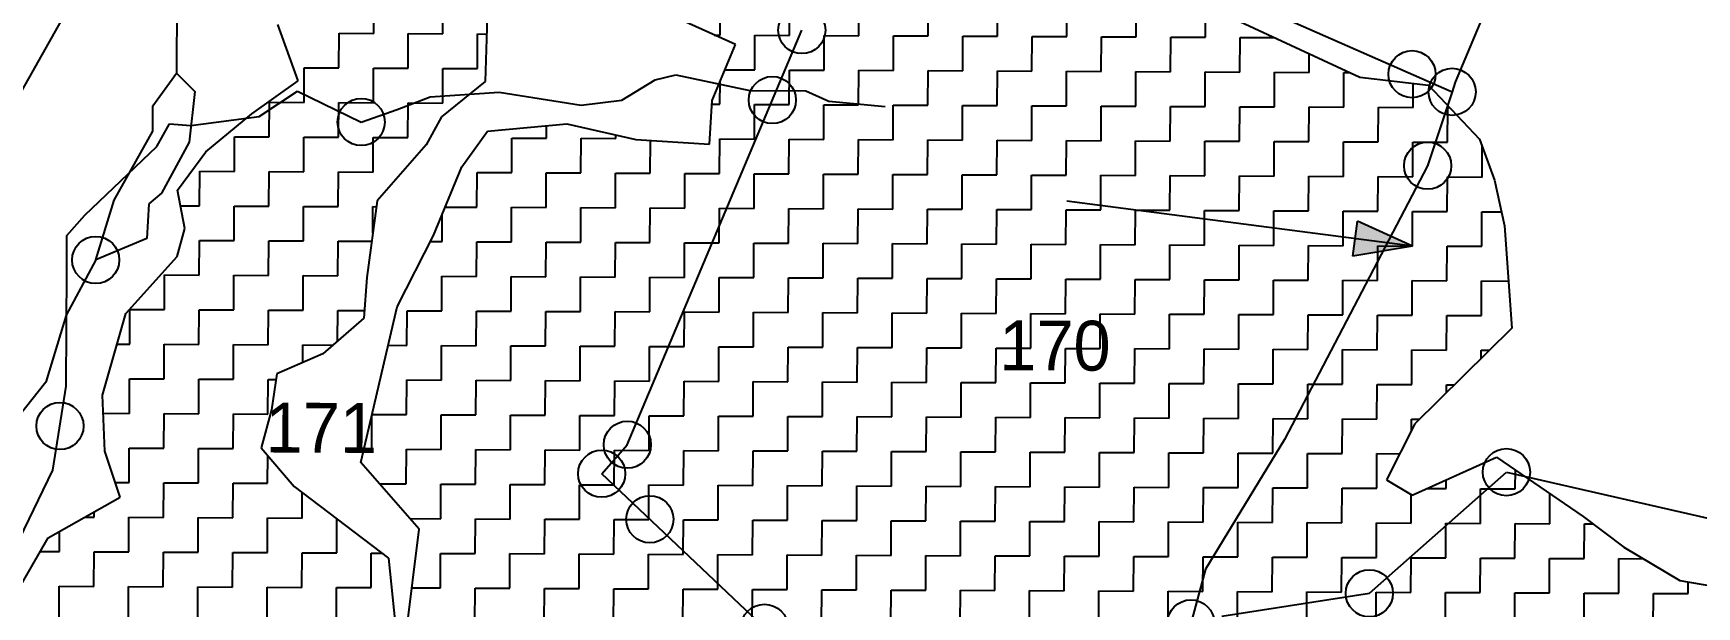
# Model space of a CAD drawing. Header units: metres. Extents: x 281411 to 286097, y 2026212 to 2030446.
# Drawn here: x 284018 to 284644, y 2028698 to 2028914 of the extents above; entities that cross this region are included whole.
import ezdxf
from ezdxf.enums import TextEntityAlignment as Align

# ---------------------------------------------------------------- set-up
doc = ezdxf.new("R2010")
doc.units = ezdxf.units.M
for name, color, linetype in [('LINE_WATER', 4, 'Continuous'), ('POLY_HATCH', 12, 'Continuous'), ('POLY_PARCEL', 6, 'Continuous'), ('TEXT_PARCEL', 7, 'Continuous')]:
    doc.layers.add(name, color=color, linetype=linetype)
doc.styles.add('TEXT_MAP', font='')
doc.styles.get('TEXT_MAP').set_extended_font_data('Kruti Dev 050')

msp = doc.modelspace()

# ---------------------------------------------------------------- hatches: boundary and pattern name
h = msp.add_hatch(color=256)
h.paths.add_polyline_path([(284515.52, 2028836.48), (284514.66, 2028829.88), (284537.11, 2028833.68)])
h.paths.add_polyline_path([(284537.11, 2028833.68), (284516.38, 2028843.09), (284515.52, 2028836.48)])

# ---------------------------------------------------------------- linework, layer by layer
for points in [[(284537.11, 2028833.68), (284407.01, 2028850.55)], [(284514.66, 2028829.88), (284516.38, 2028843.09)], [(284537.11, 2028833.68), (284516.38, 2028843.09)], [(284537.11, 2028833.68), (284514.66, 2028829.88)]]:
    msp.add_lwpolyline(points)
for centre in [(284307.26, 2028915.02), (284536.96, 2028898.38), (284296.17, 2028888.65), (284552.05, 2028891.73), (284141.39, 2028880.37), (284542.84, 2028863.92), (284041.46, 2028828.42), (284027.98, 2028765.87), (284241.56, 2028758.83), (284572.49, 2028748.5), (284231.92, 2028747.92), (284250.04, 2028730.75), (284520.9, 2028702.86), (284293.19, 2028689.86), (284453.72, 2028691.53)]:
    msp.add_circle(centre, 8.88)
at = {"layer": 'LINE_WATER'}
for p, q in [((284071.92, 2028898.8), (284078.74, 2028891.92)), ((284239.54, 2028888.58), (284252.07, 2028896.22)), ((284252.07, 2028896.22), (284259.78, 2028898.11)), ((284259.78, 2028898.11), (284287.65, 2028892.21)), ((284078.74, 2028891.92), (284076.6, 2028872.76)), ((284102.92, 2028882.47), (284117.39, 2028892.02)), ((284117.39, 2028892.02), (284141.39, 2028880.37)), ((284154.88, 2028885.12), (284167.4, 2028889.87)), ((284167.4, 2028889.87), (284193.38, 2028891.68)), ((284193.38, 2028891.68), (284224.14, 2028886.73)), ((284287.65, 2028892.21), (284308.81, 2028892.12)), ((284308.81, 2028892.12), (284317.44, 2028888.23)), ((284077.3, 2028879.01), (284102.92, 2028882.47)), ((284141.39, 2028880.37), (284154.88, 2028885.12)), ((284224.14, 2028886.73), (284239.54, 2028888.58)), ((284317.44, 2028888.23), (284338.6, 2028886.21)), ((284064.4, 2028871.11), (284069.25, 2028879.74)), ((284069.25, 2028879.74), (284077.3, 2028879.01)), ((284037.35, 2028845.27), (284064.4, 2028871.11)), ((284076.6, 2028872.76), (284066.24, 2028853.64)), ((284066.24, 2028853.64), (284061.42, 2028849.55)), ((284030.58, 2028837.61), (284037.35, 2028845.27)), ((284061.42, 2028849.55), (284060.68, 2028836.55)), ((284030.53, 2028825.12), (284030.58, 2028837.61)), ((284060.68, 2028836.55), (284041.46, 2028828.42)), ((284030.33, 2028780.89), (284030.53, 2028825.12)), ((284025.37, 2028749.19), (284030.33, 2028780.89)), ((284012.75, 2028723.29), (284025.37, 2028749.19))]:
    msp.add_line(p, q, dxfattribs=at)
at = {"layer": 'POLY_HATCH', "linetype": 'Continuous'}
for p, q in [((284146.09, 2028913.73), (284146.15, 2028926.77)), ((284172.18, 2028913.61), (284172.24, 2028926.66)), ((284276.55, 2028913.14), (284276.61, 2028926.18)), ((284302.64, 2028913.02), (284302.7, 2028926.07)), ((284328.73, 2028912.9), (284328.79, 2028925.95)), ((284354.82, 2028912.78), (284354.88, 2028925.83)), ((284380.92, 2028912.67), (284380.97, 2028925.71)), ((284407.01, 2028912.55), (284407.07, 2028925.59)), ((284433.1, 2028912.43), (284433.16, 2028925.48)), ((284459.19, 2028912.31), (284459.25, 2028924.24)), ((284132.98, 2028900.74), (284133.04, 2028913.79)), ((284133.04, 2028913.79), (284146.09, 2028913.73)), ((284159.08, 2028900.62), (284159.13, 2028913.67)), ((284159.13, 2028913.67), (284172.18, 2028913.61)), ((284185.17, 2028900.5), (284185.23, 2028913.55)), ((284185.23, 2028913.55), (284188.62, 2028913.53)), ((284274.31, 2028913.15), (284276.55, 2028913.14)), ((284289.53, 2028900.03), (284289.59, 2028913.08)), ((284289.59, 2028913.08), (284302.64, 2028913.02)), ((284315.63, 2028899.92), (284315.69, 2028912.96)), ((284315.69, 2028912.96), (284328.73, 2028912.9)), ((284341.72, 2028899.8), (284341.78, 2028912.84)), ((284341.78, 2028912.84), (284354.82, 2028912.78)), ((284367.81, 2028899.68), (284367.87, 2028912.73)), ((284367.87, 2028912.73), (284380.92, 2028912.67)), ((284393.9, 2028899.56), (284393.96, 2028912.61)), ((284393.96, 2028912.61), (284407.01, 2028912.55)), ((284419.99, 2028899.44), (284420.05, 2028912.49)), ((284420.05, 2028912.49), (284433.1, 2028912.43)), ((284446.09, 2028899.33), (284446.15, 2028912.37)), ((284446.15, 2028912.37), (284459.19, 2028912.31)), ((284472.18, 2028899.21), (284472.24, 2028912.25)), ((284472.24, 2028912.25), (284485.11, 2028912.2)), ((284498.27, 2028899.09), (284498.3, 2028906.05)), ((284119.88, 2028887.75), (284119.94, 2028900.8)), ((284119.94, 2028900.8), (284132.98, 2028900.74)), ((284145.97, 2028887.64), (284146.03, 2028900.68)), ((284146.03, 2028900.68), (284159.08, 2028900.62)), ((284172.06, 2028887.52), (284172.12, 2028900.56)), ((284172.12, 2028900.56), (284185.17, 2028900.5)), ((284276.43, 2028887.05), (284276.47, 2028895.49)), ((284278.37, 2028900.08), (284289.53, 2028900.03)), ((284302.52, 2028886.93), (284302.58, 2028899.97)), ((284302.58, 2028899.97), (284315.63, 2028899.92)), ((284328.61, 2028886.81), (284328.67, 2028899.86)), ((284328.67, 2028899.86), (284341.72, 2028899.8)), ((284354.71, 2028886.69), (284354.76, 2028899.74)), ((284354.76, 2028899.74), (284367.81, 2028899.68)), ((284380.8, 2028886.57), (284380.86, 2028899.62)), ((284380.86, 2028899.62), (284393.9, 2028899.56)), ((284406.89, 2028886.46), (284406.95, 2028899.5)), ((284406.95, 2028899.5), (284419.99, 2028899.44)), ((284432.98, 2028886.34), (284433.04, 2028899.39)), ((284433.04, 2028899.39), (284446.09, 2028899.33)), ((284459.07, 2028886.22), (284459.13, 2028899.27)), ((284459.13, 2028899.27), (284472.18, 2028899.21)), ((284485.17, 2028886.1), (284485.22, 2028899.15)), ((284485.22, 2028899.15), (284498.27, 2028899.09)), ((284511.26, 2028885.99), (284511.32, 2028899.03)), ((284511.32, 2028899.03), (284513.39, 2028899.02)), ((284537.35, 2028885.87), (284537.39, 2028894.9)), ((284106.77, 2028874.77), (284106.83, 2028887.81)), ((284106.83, 2028887.81), (284119.88, 2028887.75)), ((284132.87, 2028874.65), (284132.92, 2028887.69)), ((284132.92, 2028887.69), (284145.97, 2028887.64)), ((284158.96, 2028874.53), (284159.02, 2028887.58)), ((284159.02, 2028887.58), (284172.06, 2028887.52)), ((284273.45, 2028887.06), (284276.43, 2028887.05)), ((284289.42, 2028873.94), (284289.48, 2028886.99)), ((284289.48, 2028886.99), (284302.52, 2028886.93)), ((284315.51, 2028873.82), (284315.57, 2028886.87)), ((284315.57, 2028886.87), (284328.61, 2028886.81)), ((284341.6, 2028873.71), (284341.66, 2028886.75)), ((284341.66, 2028886.75), (284354.71, 2028886.69)), ((284367.69, 2028873.59), (284367.75, 2028886.63)), ((284367.75, 2028886.63), (284380.8, 2028886.57)), ((284393.79, 2028873.47), (284393.84, 2028886.52)), ((284393.84, 2028886.52), (284406.89, 2028886.46)), ((284419.88, 2028873.35), (284419.94, 2028886.4)), ((284419.94, 2028886.4), (284432.98, 2028886.34)), ((284445.97, 2028873.23), (284446.03, 2028886.28)), ((284446.03, 2028886.28), (284459.07, 2028886.22)), ((284472.06, 2028873.12), (284472.12, 2028886.16)), ((284472.12, 2028886.16), (284485.17, 2028886.1)), ((284498.15, 2028873), (284498.21, 2028886.04)), ((284498.21, 2028886.04), (284511.26, 2028885.99)), ((284524.24, 2028872.88), (284524.3, 2028885.93)), ((284524.3, 2028885.93), (284537.35, 2028885.87)), ((284550.34, 2028872.76), (284550.4, 2028885.81)), ((284550.4, 2028885.81), (284551.16, 2028885.81)), ((284211.14, 2028874.29), (284211.16, 2028878.96)), ((284093.67, 2028861.78), (284093.73, 2028874.82)), ((284093.73, 2028874.82), (284106.77, 2028874.77)), ((284119.76, 2028861.66), (284119.82, 2028874.71)), ((284119.82, 2028874.71), (284132.87, 2028874.65)), ((284145.85, 2028861.54), (284145.91, 2028874.59)), ((284145.91, 2028874.59), (284158.96, 2028874.53)), ((284198.04, 2028861.31), (284198.1, 2028874.35)), ((284198.1, 2028874.35), (284211.14, 2028874.29)), ((284224.13, 2028861.19), (284224.19, 2028874.24)), ((284224.19, 2028874.24), (284237.23, 2028874.18)), ((284237.23, 2028874.18), (284237.24, 2028875.47)), ((284250.22, 2028861.07), (284250.28, 2028873.44)), ((284276.31, 2028860.95), (284276.37, 2028874)), ((284276.37, 2028874), (284289.42, 2028873.94)), ((284302.4, 2028860.84), (284302.46, 2028873.88)), ((284302.46, 2028873.88), (284315.51, 2028873.82)), ((284328.5, 2028860.72), (284328.56, 2028873.76)), ((284328.56, 2028873.76), (284341.6, 2028873.71)), ((284354.59, 2028860.6), (284354.65, 2028873.65)), ((284354.65, 2028873.65), (284367.69, 2028873.59)), ((284380.68, 2028860.48), (284380.74, 2028873.53)), ((284380.74, 2028873.53), (284393.79, 2028873.47)), ((284406.77, 2028860.36), (284406.83, 2028873.41)), ((284406.83, 2028873.41), (284419.88, 2028873.35)), ((284432.86, 2028860.25), (284432.92, 2028873.29)), ((284432.92, 2028873.29), (284445.97, 2028873.23)), ((284458.96, 2028860.13), (284459.02, 2028873.18)), ((284459.02, 2028873.18), (284472.06, 2028873.12)), ((284485.05, 2028860.01), (284485.11, 2028873.06)), ((284485.11, 2028873.06), (284498.15, 2028873)), ((284511.14, 2028859.89), (284511.2, 2028872.94)), ((284511.2, 2028872.94), (284524.24, 2028872.88)), ((284537.23, 2028859.78), (284537.29, 2028872.82)), ((284537.29, 2028872.82), (284550.34, 2028872.76)), ((284563.32, 2028859.66), (284563.38, 2028871.2)), ((284080.56, 2028848.79), (284080.62, 2028861.84)), ((284080.62, 2028861.84), (284093.67, 2028861.78)), ((284106.66, 2028848.67), (284106.71, 2028861.72)), ((284106.71, 2028861.72), (284119.76, 2028861.66)), ((284132.75, 2028848.56), (284132.81, 2028861.6)), ((284132.81, 2028861.6), (284145.85, 2028861.54)), ((284184.93, 2028848.32), (284184.99, 2028861.37)), ((284184.99, 2028861.37), (284198.04, 2028861.31)), ((284211.02, 2028848.2), (284211.08, 2028861.25)), ((284211.08, 2028861.25), (284224.13, 2028861.19)), ((284237.12, 2028848.08), (284237.17, 2028861.13)), ((284237.17, 2028861.13), (284250.22, 2028861.07)), ((284263.21, 2028847.97), (284263.27, 2028861.01)), ((284263.27, 2028861.01), (284276.31, 2028860.95)), ((284289.3, 2028847.85), (284289.36, 2028860.9)), ((284289.36, 2028860.9), (284302.4, 2028860.84)), ((284315.39, 2028847.73), (284315.45, 2028860.78)), ((284315.45, 2028860.78), (284328.5, 2028860.72)), ((284341.48, 2028847.61), (284341.54, 2028860.66)), ((284341.54, 2028860.66), (284354.59, 2028860.6)), ((284367.58, 2028847.5), (284367.63, 2028860.54)), ((284367.63, 2028860.54), (284380.68, 2028860.48)), ((284393.67, 2028847.38), (284393.73, 2028860.42)), ((284393.73, 2028860.42), (284406.77, 2028860.36)), ((284419.76, 2028847.26), (284419.82, 2028860.31)), ((284419.82, 2028860.31), (284432.86, 2028860.25)), ((284445.85, 2028847.14), (284445.91, 2028860.19)), ((284445.91, 2028860.19), (284458.96, 2028860.13)), ((284471.94, 2028847.02), (284472, 2028860.07)), ((284472, 2028860.07), (284485.05, 2028860.01)), ((284498.04, 2028846.91), (284498.09, 2028859.95)), ((284498.09, 2028859.95), (284511.14, 2028859.89)), ((284524.13, 2028846.79), (284524.19, 2028859.83)), ((284524.19, 2028859.83), (284537.23, 2028859.78)), ((284550.22, 2028846.67), (284550.28, 2028859.72)), ((284550.28, 2028859.72), (284563.32, 2028859.66)), ((284073.39, 2028848.82), (284080.56, 2028848.79)), ((284093.55, 2028835.69), (284093.61, 2028848.73)), ((284093.61, 2028848.73), (284106.66, 2028848.67)), ((284119.64, 2028835.57), (284119.7, 2028848.61)), ((284119.7, 2028848.61), (284132.75, 2028848.56)), ((284145.75, 2028838.55), (284145.79, 2028848.5)), ((284145.79, 2028848.5), (284147.12, 2028848.49)), ((284171.83, 2028835.33), (284171.87, 2028845.62)), ((284173.01, 2028848.37), (284184.93, 2028848.32)), ((284197.92, 2028835.22), (284197.98, 2028848.26)), ((284197.98, 2028848.26), (284211.02, 2028848.2)), ((284224.01, 2028835.1), (284224.07, 2028848.14)), ((284224.07, 2028848.14), (284237.12, 2028848.08)), ((284250.1, 2028834.98), (284250.16, 2028848.03)), ((284250.16, 2028848.03), (284263.21, 2028847.97)), ((284276.19, 2028834.86), (284276.25, 2028847.91)), ((284276.25, 2028847.91), (284289.3, 2028847.85)), ((284302.29, 2028834.74), (284302.35, 2028847.79)), ((284302.35, 2028847.79), (284315.39, 2028847.73)), ((284328.38, 2028834.63), (284328.44, 2028847.67)), ((284328.44, 2028847.67), (284341.48, 2028847.61)), ((284354.47, 2028834.51), (284354.53, 2028847.55)), ((284354.53, 2028847.55), (284367.58, 2028847.5)), ((284380.56, 2028834.39), (284380.62, 2028847.44)), ((284380.62, 2028847.44), (284393.67, 2028847.38)), ((284406.65, 2028834.27), (284406.71, 2028847.32)), ((284406.71, 2028847.32), (284419.76, 2028847.26)), ((284432.75, 2028834.16), (284432.81, 2028847.2)), ((284432.81, 2028847.2), (284445.85, 2028847.14)), ((284458.84, 2028834.04), (284458.9, 2028847.08)), ((284458.9, 2028847.08), (284471.94, 2028847.02)), ((284484.93, 2028833.92), (284484.99, 2028846.97)), ((284484.99, 2028846.97), (284498.04, 2028846.91)), ((284511.02, 2028833.8), (284511.08, 2028846.85)), ((284511.08, 2028846.85), (284524.13, 2028846.79)), ((284537.11, 2028833.68), (284537.17, 2028846.73)), ((284537.17, 2028846.73), (284550.22, 2028846.67)), ((284563.21, 2028833.57), (284563.27, 2028846.61)), ((284563.27, 2028846.61), (284570.66, 2028846.58)), ((284080.45, 2028822.7), (284080.5, 2028835.75)), ((284080.5, 2028835.75), (284093.55, 2028835.69)), ((284106.54, 2028822.58), (284106.6, 2028835.63)), ((284106.6, 2028835.63), (284119.64, 2028835.57)), ((284132.63, 2028822.46), (284132.69, 2028835.51)), ((284132.69, 2028835.51), (284145.32, 2028835.45)), ((284167.43, 2028835.35), (284171.83, 2028835.33)), ((284184.81, 2028822.23), (284184.87, 2028835.27)), ((284184.87, 2028835.27), (284197.92, 2028835.22)), ((284210.91, 2028822.11), (284210.96, 2028835.16)), ((284210.96, 2028835.16), (284224.01, 2028835.1)), ((284237, 2028821.99), (284237.06, 2028835.04)), ((284237.06, 2028835.04), (284250.1, 2028834.98)), ((284263.09, 2028821.87), (284263.15, 2028834.92)), ((284263.15, 2028834.92), (284276.19, 2028834.86)), ((284289.18, 2028821.76), (284289.24, 2028834.8)), ((284289.24, 2028834.8), (284302.29, 2028834.74)), ((284315.27, 2028821.64), (284315.33, 2028834.69)), ((284315.33, 2028834.69), (284328.38, 2028834.63)), ((284341.37, 2028821.52), (284341.42, 2028834.57)), ((284341.42, 2028834.57), (284354.47, 2028834.51)), ((284367.46, 2028821.4), (284367.52, 2028834.45)), ((284367.52, 2028834.45), (284380.56, 2028834.39)), ((284393.55, 2028821.29), (284393.61, 2028834.33)), ((284393.61, 2028834.33), (284406.65, 2028834.27)), ((284419.64, 2028821.17), (284419.7, 2028834.21)), ((284419.7, 2028834.21), (284432.75, 2028834.16)), ((284445.73, 2028821.05), (284445.79, 2028834.1)), ((284445.79, 2028834.1), (284458.84, 2028834.04)), ((284471.83, 2028820.93), (284471.88, 2028833.98)), ((284471.88, 2028833.98), (284484.93, 2028833.92)), ((284497.92, 2028820.81), (284497.98, 2028833.86)), ((284497.98, 2028833.86), (284511.02, 2028833.8)), ((284524.01, 2028820.7), (284524.07, 2028833.74)), ((284524.07, 2028833.74), (284537.11, 2028833.68)), ((284550.1, 2028820.58), (284550.16, 2028833.62)), ((284550.16, 2028833.62), (284563.21, 2028833.57)), ((284067.34, 2028809.71), (284067.4, 2028822.76)), ((284067.4, 2028822.76), (284080.45, 2028822.7)), ((284093.43, 2028809.59), (284093.49, 2028822.64)), ((284093.49, 2028822.64), (284106.54, 2028822.58)), ((284119.52, 2028809.48), (284119.58, 2028822.52)), ((284119.58, 2028822.52), (284132.63, 2028822.46)), ((284171.71, 2028809.24), (284171.77, 2028822.29)), ((284171.77, 2028822.29), (284184.81, 2028822.23)), ((284197.8, 2028809.12), (284197.86, 2028822.17)), ((284197.86, 2028822.17), (284210.91, 2028822.11)), ((284223.89, 2028809.01), (284223.95, 2028822.05)), ((284223.95, 2028822.05), (284237, 2028821.99)), ((284249.98, 2028808.89), (284250.04, 2028821.93)), ((284250.04, 2028821.93), (284263.09, 2028821.87)), ((284276.08, 2028808.77), (284276.14, 2028821.82)), ((284276.14, 2028821.82), (284289.18, 2028821.76)), ((284302.17, 2028808.65), (284302.23, 2028821.7)), ((284302.23, 2028821.7), (284315.27, 2028821.64)), ((284328.26, 2028808.53), (284328.32, 2028821.58)), ((284328.32, 2028821.58), (284341.37, 2028821.52)), ((284354.35, 2028808.42), (284354.41, 2028821.46)), ((284354.41, 2028821.46), (284367.46, 2028821.4)), ((284380.44, 2028808.3), (284380.5, 2028821.34)), ((284380.5, 2028821.34), (284393.55, 2028821.29)), ((284406.54, 2028808.18), (284406.6, 2028821.23)), ((284406.6, 2028821.23), (284419.64, 2028821.17)), ((284432.63, 2028808.06), (284432.69, 2028821.11)), ((284432.69, 2028821.11), (284445.73, 2028821.05)), ((284458.72, 2028807.95), (284458.78, 2028820.99)), ((284458.78, 2028820.99), (284471.83, 2028820.93)), ((284484.81, 2028807.83), (284484.87, 2028820.87)), ((284484.87, 2028820.87), (284497.92, 2028820.81)), ((284510.9, 2028807.71), (284510.96, 2028820.76)), ((284510.96, 2028820.76), (284524.01, 2028820.7)), ((284537, 2028807.59), (284537.06, 2028820.64)), ((284537.06, 2028820.64), (284550.1, 2028820.58)), ((284563.09, 2028807.47), (284563.15, 2028820.52)), ((284563.15, 2028820.52), (284573.29, 2028820.47)), ((284054.24, 2028796.73), (284054.29, 2028809.77)), ((284054.29, 2028809.77), (284067.34, 2028809.71)), ((284080.33, 2028796.61), (284080.39, 2028809.65)), ((284080.39, 2028809.65), (284093.43, 2028809.59)), ((284106.42, 2028796.49), (284106.48, 2028809.54)), ((284106.48, 2028809.54), (284119.52, 2028809.48)), ((284132.52, 2028797.91), (284132.57, 2028809.42)), ((284132.57, 2028809.42), (284142.61, 2028809.37)), ((284158.6, 2028796.25), (284158.66, 2028809.3)), ((284158.66, 2028809.3), (284171.71, 2028809.24)), ((284184.7, 2028796.14), (284184.75, 2028809.18)), ((284184.75, 2028809.18), (284197.8, 2028809.12)), ((284210.79, 2028796.02), (284210.85, 2028809.06)), ((284210.85, 2028809.06), (284223.89, 2028809.01)), ((284236.88, 2028795.9), (284236.94, 2028808.95)), ((284236.94, 2028808.95), (284249.98, 2028808.89)), ((284262.97, 2028795.78), (284263.03, 2028808.83)), ((284263.03, 2028808.83), (284276.08, 2028808.77)), ((284289.06, 2028795.67), (284289.12, 2028808.71)), ((284289.12, 2028808.71), (284302.17, 2028808.65)), ((284315.16, 2028795.55), (284315.21, 2028808.59)), ((284315.21, 2028808.59), (284328.26, 2028808.53)), ((284341.25, 2028795.43), (284341.31, 2028808.48)), ((284341.31, 2028808.48), (284354.35, 2028808.42)), ((284367.34, 2028795.31), (284367.4, 2028808.36)), ((284367.4, 2028808.36), (284380.44, 2028808.3)), ((284393.43, 2028795.19), (284393.49, 2028808.24)), ((284393.49, 2028808.24), (284406.54, 2028808.18)), ((284419.52, 2028795.08), (284419.58, 2028808.12)), ((284419.58, 2028808.12), (284432.63, 2028808.06)), ((284445.62, 2028794.96), (284445.67, 2028808)), ((284445.67, 2028808), (284458.72, 2028807.95)), ((284471.71, 2028794.84), (284471.77, 2028807.89)), ((284471.77, 2028807.89), (284484.81, 2028807.83)), ((284497.8, 2028794.72), (284497.86, 2028807.77)), ((284497.86, 2028807.77), (284510.9, 2028807.71)), ((284523.89, 2028794.6), (284523.95, 2028807.65)), ((284523.95, 2028807.65), (284537, 2028807.59)), ((284549.98, 2028794.49), (284550.04, 2028807.53)), ((284550.04, 2028807.53), (284563.09, 2028807.47)), ((284049.55, 2028796.75), (284054.24, 2028796.73)), ((284067.22, 2028783.62), (284067.28, 2028796.67)), ((284067.28, 2028796.67), (284080.33, 2028796.61)), ((284093.31, 2028783.5), (284093.37, 2028796.55)), ((284093.37, 2028796.55), (284106.42, 2028796.49)), ((284119.44, 2028789.79), (284119.47, 2028796.43)), ((284119.47, 2028796.43), (284130.76, 2028796.38)), ((284151.58, 2028796.29), (284158.6, 2028796.25)), ((284171.59, 2028783.15), (284171.65, 2028796.2)), ((284171.65, 2028796.2), (284184.7, 2028796.14)), ((284197.68, 2028783.03), (284197.74, 2028796.08)), ((284197.74, 2028796.08), (284210.79, 2028796.02)), ((284223.77, 2028782.91), (284223.83, 2028795.96)), ((284223.83, 2028795.96), (284236.88, 2028795.9)), ((284249.87, 2028782.8), (284249.93, 2028795.84)), ((284249.93, 2028795.84), (284262.97, 2028795.78)), ((284275.96, 2028782.68), (284276.02, 2028795.72)), ((284276.02, 2028795.72), (284289.06, 2028795.67)), ((284302.05, 2028782.56), (284302.11, 2028795.61)), ((284302.11, 2028795.61), (284315.16, 2028795.55)), ((284328.14, 2028782.44), (284328.2, 2028795.49)), ((284328.2, 2028795.49), (284341.25, 2028795.43)), ((284354.23, 2028782.32), (284354.29, 2028795.37)), ((284354.29, 2028795.37), (284367.34, 2028795.31)), ((284380.33, 2028782.21), (284380.39, 2028795.25)), ((284380.39, 2028795.25), (284393.43, 2028795.19)), ((284406.42, 2028782.09), (284406.48, 2028795.13)), ((284406.48, 2028795.13), (284419.52, 2028795.08)), ((284432.51, 2028781.97), (284432.57, 2028795.02)), ((284432.57, 2028795.02), (284445.62, 2028794.96)), ((284458.6, 2028781.85), (284458.66, 2028794.9)), ((284458.66, 2028794.9), (284471.71, 2028794.84)), ((284484.69, 2028781.74), (284484.75, 2028794.78)), ((284484.75, 2028794.78), (284497.8, 2028794.72)), ((284510.79, 2028781.62), (284510.85, 2028794.66)), ((284510.85, 2028794.66), (284523.89, 2028794.6)), ((284536.88, 2028781.5), (284536.94, 2028794.55)), ((284536.94, 2028794.55), (284549.98, 2028794.49)), ((284563.02, 2028791.38), (284563.03, 2028794.43)), ((284563.03, 2028794.43), (284566.09, 2028794.41)), ((284054.12, 2028770.63), (284054.18, 2028783.68)), ((284054.18, 2028783.68), (284067.22, 2028783.62)), ((284080.21, 2028770.52), (284080.27, 2028783.56)), ((284080.27, 2028783.56), (284093.31, 2028783.5)), ((284106.3, 2028770.4), (284106.36, 2028783.44)), ((284106.36, 2028783.44), (284109.31, 2028783.43)), ((284158.49, 2028770.16), (284158.54, 2028783.21)), ((284158.54, 2028783.21), (284171.59, 2028783.15)), ((284184.58, 2028770.04), (284184.64, 2028783.09)), ((284184.64, 2028783.09), (284197.68, 2028783.03)), ((284210.67, 2028769.93), (284210.73, 2028782.97)), ((284210.73, 2028782.97), (284223.77, 2028782.91)), ((284236.76, 2028769.81), (284236.82, 2028782.85)), ((284236.82, 2028782.85), (284249.87, 2028782.8)), ((284262.85, 2028769.69), (284262.91, 2028782.74)), ((284262.91, 2028782.74), (284275.96, 2028782.68)), ((284288.95, 2028769.57), (284289, 2028782.62)), ((284289, 2028782.62), (284302.05, 2028782.56)), ((284315.04, 2028769.46), (284315.1, 2028782.5)), ((284315.1, 2028782.5), (284328.14, 2028782.44)), ((284341.13, 2028769.34), (284341.19, 2028782.38)), ((284341.19, 2028782.38), (284354.23, 2028782.32)), ((284367.22, 2028769.22), (284367.28, 2028782.27)), ((284367.28, 2028782.27), (284380.33, 2028782.21)), ((284393.31, 2028769.1), (284393.37, 2028782.15)), ((284393.37, 2028782.15), (284406.42, 2028782.09)), ((284419.41, 2028768.98), (284419.46, 2028782.03)), ((284419.46, 2028782.03), (284432.51, 2028781.97)), ((284445.5, 2028768.87), (284445.56, 2028781.91)), ((284445.56, 2028781.91), (284458.6, 2028781.85)), ((284471.59, 2028768.75), (284471.65, 2028781.79)), ((284471.65, 2028781.79), (284484.69, 2028781.74)), ((284497.68, 2028768.63), (284497.74, 2028781.68)), ((284497.74, 2028781.68), (284510.79, 2028781.62)), ((284523.77, 2028768.51), (284523.83, 2028781.56)), ((284523.83, 2028781.56), (284536.88, 2028781.5)), ((284549.91, 2028778.46), (284549.92, 2028781.44)), ((284549.92, 2028781.44), (284552.92, 2028781.43)), ((284044.33, 2028770.68), (284054.12, 2028770.63)), ((284067.11, 2028757.53), (284067.16, 2028770.57)), ((284067.16, 2028770.57), (284080.21, 2028770.52)), ((284093.2, 2028757.41), (284093.26, 2028770.46)), ((284093.26, 2028770.46), (284106.3, 2028770.4)), ((284145.38, 2028757.18), (284145.44, 2028770.07)), ((284145.47, 2028770.22), (284158.49, 2028770.16)), ((284171.47, 2028757.06), (284171.53, 2028770.1)), ((284171.53, 2028770.1), (284184.58, 2028770.04)), ((284197.57, 2028756.94), (284197.62, 2028769.99)), ((284197.62, 2028769.99), (284210.67, 2028769.93)), ((284223.66, 2028756.82), (284223.72, 2028769.87)), ((284223.72, 2028769.87), (284236.76, 2028769.81)), ((284249.75, 2028756.7), (284249.81, 2028769.75)), ((284249.81, 2028769.75), (284262.85, 2028769.69)), ((284275.84, 2028756.59), (284275.9, 2028769.63)), ((284275.9, 2028769.63), (284288.95, 2028769.57)), ((284301.93, 2028756.47), (284301.99, 2028769.51)), ((284301.99, 2028769.51), (284315.04, 2028769.46)), ((284328.02, 2028756.35), (284328.08, 2028769.4)), ((284328.08, 2028769.4), (284341.13, 2028769.34)), ((284354.12, 2028756.23), (284354.18, 2028769.28)), ((284354.18, 2028769.28), (284367.22, 2028769.22)), ((284380.21, 2028756.11), (284380.27, 2028769.16)), ((284380.27, 2028769.16), (284393.31, 2028769.1)), ((284406.3, 2028756), (284406.36, 2028769.04)), ((284406.36, 2028769.04), (284419.41, 2028768.98)), ((284432.39, 2028755.88), (284432.45, 2028768.93)), ((284432.45, 2028768.93), (284445.5, 2028768.87)), ((284458.48, 2028755.76), (284458.54, 2028768.81)), ((284458.54, 2028768.81), (284471.59, 2028768.75)), ((284484.58, 2028755.64), (284484.64, 2028768.69)), ((284484.64, 2028768.69), (284497.68, 2028768.63)), ((284510.67, 2028755.53), (284510.73, 2028768.57)), ((284510.73, 2028768.57), (284523.77, 2028768.51)), ((284536.8, 2028764.31), (284536.82, 2028768.45)), ((284536.82, 2028768.45), (284539.76, 2028768.44)), ((284054, 2028744.54), (284054.06, 2028757.59)), ((284054.06, 2028757.59), (284067.11, 2028757.53)), ((284080.09, 2028744.42), (284080.15, 2028757.47)), ((284080.15, 2028757.47), (284093.2, 2028757.41)), ((284142.42, 2028757.19), (284145.38, 2028757.18)), ((284106.18, 2028744.31), (284106.23, 2028754.71)), ((284158.37, 2028744.07), (284158.43, 2028757.12)), ((284158.43, 2028757.12), (284171.47, 2028757.06)), ((284184.46, 2028743.95), (284184.52, 2028757)), ((284184.52, 2028757), (284197.57, 2028756.94)), ((284210.55, 2028743.83), (284210.61, 2028756.88)), ((284210.61, 2028756.88), (284223.66, 2028756.82)), ((284236.64, 2028743.72), (284236.7, 2028756.76)), ((284236.7, 2028756.76), (284249.75, 2028756.7)), ((284262.74, 2028743.6), (284262.8, 2028756.64)), ((284262.8, 2028756.64), (284275.84, 2028756.59)), ((284288.83, 2028743.48), (284288.89, 2028756.53)), ((284288.89, 2028756.53), (284301.93, 2028756.47)), ((284314.92, 2028743.36), (284314.98, 2028756.41)), ((284314.98, 2028756.41), (284328.02, 2028756.35)), ((284341.01, 2028743.25), (284341.07, 2028756.29)), ((284341.07, 2028756.29), (284354.12, 2028756.23)), ((284367.1, 2028743.13), (284367.16, 2028756.17)), ((284367.16, 2028756.17), (284380.21, 2028756.11)), ((284393.2, 2028743.01), (284393.25, 2028756.06)), ((284393.25, 2028756.06), (284406.3, 2028756)), ((284419.29, 2028742.89), (284419.35, 2028755.94)), ((284419.35, 2028755.94), (284432.39, 2028755.88)), ((284445.38, 2028742.77), (284445.44, 2028755.82)), ((284445.44, 2028755.82), (284458.48, 2028755.76)), ((284471.47, 2028742.66), (284471.53, 2028755.7)), ((284471.53, 2028755.7), (284484.58, 2028755.64)), ((284497.56, 2028742.54), (284497.62, 2028755.58)), ((284497.62, 2028755.58), (284510.67, 2028755.53)), ((284523.66, 2028742.42), (284523.71, 2028755.47)), ((284523.71, 2028755.47), (284532.31, 2028755.43)), ((284549.75, 2028742.3), (284549.76, 2028745.57)), ((284575.84, 2028742.19), (284575.87, 2028749.24)), ((284048.79, 2028744.57), (284054, 2028744.54)), ((284066.99, 2028731.44), (284067.05, 2028744.48)), ((284067.05, 2028744.48), (284080.09, 2028744.42)), ((284093.08, 2028731.32), (284093.14, 2028744.36)), ((284093.14, 2028744.36), (284106.18, 2028744.31)), ((284119.17, 2028731.2), (284119.21, 2028740.82)), ((284148.28, 2028744.12), (284158.37, 2028744.07)), ((284171.36, 2028730.97), (284171.41, 2028744.01)), ((284171.41, 2028744.01), (284184.46, 2028743.95)), ((284197.45, 2028730.85), (284197.51, 2028743.89)), ((284197.51, 2028743.89), (284210.55, 2028743.83)), ((284223.54, 2028730.73), (284223.6, 2028743.78)), ((284223.6, 2028743.78), (284236.64, 2028743.72)), ((284249.63, 2028730.61), (284249.69, 2028743.66)), ((284249.69, 2028743.66), (284262.74, 2028743.6)), ((284275.72, 2028730.49), (284275.78, 2028743.54)), ((284275.78, 2028743.54), (284288.83, 2028743.48)), ((284301.82, 2028730.38), (284301.87, 2028743.42)), ((284301.87, 2028743.42), (284314.92, 2028743.36)), ((284327.91, 2028730.26), (284327.97, 2028743.3)), ((284327.97, 2028743.3), (284341.01, 2028743.25)), ((284354, 2028730.14), (284354.06, 2028743.19)), ((284354.06, 2028743.19), (284367.1, 2028743.13)), ((284380.09, 2028730.02), (284380.15, 2028743.07)), ((284380.15, 2028743.07), (284393.2, 2028743.01)), ((284406.18, 2028729.9), (284406.24, 2028742.95)), ((284406.24, 2028742.95), (284419.29, 2028742.89)), ((284432.28, 2028729.79), (284432.33, 2028742.83)), ((284432.33, 2028742.83), (284445.38, 2028742.77)), ((284458.37, 2028729.67), (284458.43, 2028742.72)), ((284458.43, 2028742.72), (284471.47, 2028742.66)), ((284484.46, 2028729.55), (284484.52, 2028742.6)), ((284484.52, 2028742.6), (284497.56, 2028742.54)), ((284510.55, 2028729.43), (284510.61, 2028742.48)), ((284510.61, 2028742.48), (284523.66, 2028742.42)), ((284536.64, 2028729.32), (284536.69, 2028739.98)), ((284542.55, 2028742.34), (284549.75, 2028742.3)), ((284562.73, 2028729.2), (284562.79, 2028742.24)), ((284562.79, 2028742.24), (284575.84, 2028742.19)), ((284588.83, 2028729.08), (284588.88, 2028740.36)), ((284040.9, 2028731.55), (284040.9, 2028733.55)), ((284027.79, 2028718.57), (284027.82, 2028726.16)), ((284037.4, 2028731.57), (284040.9, 2028731.55)), ((284053.88, 2028718.45), (284053.94, 2028731.5)), ((284053.94, 2028731.5), (284066.99, 2028731.44)), ((284079.97, 2028718.33), (284080.03, 2028731.38)), ((284080.03, 2028731.38), (284093.08, 2028731.32)), ((284106.07, 2028718.21), (284106.13, 2028731.26)), ((284106.13, 2028731.26), (284119.17, 2028731.2)), ((284132.16, 2028718.1), (284132.22, 2028730.89)), ((284159.77, 2028731.02), (284171.36, 2028730.97)), ((284184.34, 2028717.86), (284184.4, 2028730.91)), ((284184.4, 2028730.91), (284197.45, 2028730.85)), ((284210.43, 2028717.74), (284210.49, 2028730.79)), ((284210.49, 2028730.79), (284223.54, 2028730.73)), ((284236.53, 2028717.62), (284236.59, 2028730.67)), ((284236.59, 2028730.67), (284249.63, 2028730.61)), ((284262.62, 2028717.51), (284262.68, 2028730.55)), ((284262.68, 2028730.55), (284275.72, 2028730.49)), ((284288.71, 2028717.39), (284288.77, 2028730.44)), ((284288.77, 2028730.44), (284301.82, 2028730.38)), ((284314.8, 2028717.27), (284314.86, 2028730.32)), ((284314.86, 2028730.32), (284327.91, 2028730.26)), ((284340.89, 2028717.15), (284340.95, 2028730.2)), ((284340.95, 2028730.2), (284354, 2028730.14)), ((284366.99, 2028717.04), (284367.05, 2028730.08)), ((284367.05, 2028730.08), (284380.09, 2028730.02)), ((284393.08, 2028716.92), (284393.14, 2028729.96)), ((284393.14, 2028729.96), (284406.18, 2028729.9)), ((284419.17, 2028716.8), (284419.23, 2028729.85)), ((284419.23, 2028729.85), (284432.28, 2028729.79)), ((284445.26, 2028716.68), (284445.32, 2028729.73)), ((284445.32, 2028729.73), (284458.37, 2028729.67)), ((284471.35, 2028716.56), (284471.41, 2028729.61)), ((284471.41, 2028729.61), (284484.46, 2028729.55)), ((284497.45, 2028716.45), (284497.5, 2028729.49)), ((284497.5, 2028729.49), (284510.55, 2028729.43)), ((284523.54, 2028716.33), (284523.6, 2028729.37)), ((284523.6, 2028729.37), (284536.64, 2028729.32)), ((284549.63, 2028716.21), (284549.69, 2028729.26)), ((284549.69, 2028729.26), (284562.73, 2028729.2)), ((284575.72, 2028716.09), (284575.78, 2028729.14)), ((284575.78, 2028729.14), (284588.83, 2028729.08)), ((284601.81, 2028715.98), (284601.87, 2028729.02)), ((284601.87, 2028729.02), (284605.1, 2028729.01)), ((284020.62, 2028718.6), (284027.79, 2028718.57)), ((284040.78, 2028705.46), (284040.84, 2028718.51)), ((284040.84, 2028718.51), (284053.88, 2028718.45)), ((284066.87, 2028705.34), (284066.93, 2028718.39)), ((284066.93, 2028718.39), (284079.97, 2028718.33)), ((284092.96, 2028705.23), (284093.02, 2028718.27)), ((284093.02, 2028718.27), (284106.07, 2028718.21)), ((284119.05, 2028705.11), (284119.11, 2028718.16)), ((284119.11, 2028718.16), (284132.16, 2028718.1)), ((284145.15, 2028704.99), (284145.2, 2028718.04)), ((284145.2, 2028718.04), (284149.08, 2028718.02)), ((284171.24, 2028704.87), (284171.3, 2028717.92)), ((284171.3, 2028717.92), (284184.34, 2028717.86)), ((284197.33, 2028704.76), (284197.39, 2028717.8)), ((284197.39, 2028717.8), (284210.43, 2028717.74)), ((284223.42, 2028704.64), (284223.48, 2028717.68)), ((284223.48, 2028717.68), (284236.53, 2028717.62)), ((284249.51, 2028704.52), (284249.57, 2028717.57)), ((284249.57, 2028717.57), (284262.62, 2028717.51)), ((284275.61, 2028704.4), (284275.66, 2028717.45)), ((284275.66, 2028717.45), (284288.71, 2028717.39)), ((284301.7, 2028704.28), (284301.76, 2028717.33)), ((284301.76, 2028717.33), (284314.8, 2028717.27)), ((284327.79, 2028704.17), (284327.85, 2028717.21)), ((284327.85, 2028717.21), (284340.89, 2028717.15)), ((284353.88, 2028704.05), (284353.94, 2028717.09)), ((284353.94, 2028717.09), (284366.99, 2028717.04)), ((284379.97, 2028703.93), (284380.03, 2028716.98)), ((284380.03, 2028716.98), (284393.08, 2028716.92)), ((284406.07, 2028703.81), (284406.12, 2028716.86)), ((284406.12, 2028716.86), (284419.17, 2028716.8)), ((284432.16, 2028703.7), (284432.22, 2028716.74)), ((284432.22, 2028716.74), (284445.26, 2028716.68)), ((284458.25, 2028703.58), (284458.31, 2028716.62)), ((284458.31, 2028716.62), (284471.35, 2028716.56)), ((284484.34, 2028703.46), (284484.4, 2028716.51)), ((284484.4, 2028716.51), (284497.45, 2028716.45)), ((284510.43, 2028703.34), (284510.49, 2028716.39)), ((284510.49, 2028716.39), (284523.54, 2028716.33)), ((284536.53, 2028703.22), (284536.58, 2028716.27)), ((284536.58, 2028716.27), (284549.63, 2028716.21)), ((284562.62, 2028703.11), (284562.68, 2028716.15)), ((284562.68, 2028716.15), (284575.72, 2028716.09)), ((284588.71, 2028702.99), (284588.77, 2028716.03)), ((284588.77, 2028716.03), (284601.81, 2028715.98)), ((284614.8, 2028702.87), (284614.86, 2028715.92)), ((284614.86, 2028715.92), (284624, 2028715.88)), ((284640.89, 2028702.75), (284640.91, 2028707.11)), ((284027.67, 2028692.48), (284027.73, 2028705.52)), ((284027.73, 2028705.52), (284040.78, 2028705.46)), ((284053.76, 2028692.36), (284053.82, 2028705.4)), ((284053.82, 2028705.4), (284066.87, 2028705.34)), ((284079.86, 2028692.24), (284079.92, 2028705.29)), ((284079.92, 2028705.29), (284092.96, 2028705.23)), ((284105.95, 2028692.12), (284106.01, 2028705.17)), ((284106.01, 2028705.17), (284119.05, 2028705.11)), ((284132.04, 2028692), (284132.1, 2028705.05)), ((284132.1, 2028705.05), (284145.15, 2028704.99)), ((284160.45, 2028704.92), (284171.24, 2028704.87)), ((284184.22, 2028691.77), (284184.28, 2028704.81)), ((284184.28, 2028704.81), (284197.33, 2028704.76)), ((284210.32, 2028691.65), (284210.38, 2028704.7)), ((284210.38, 2028704.7), (284223.42, 2028704.64)), ((284236.41, 2028691.53), (284236.47, 2028704.58)), ((284236.47, 2028704.58), (284249.51, 2028704.52)), ((284262.5, 2028691.42), (284262.56, 2028704.46)), ((284262.56, 2028704.46), (284275.61, 2028704.4)), ((284288.59, 2028691.3), (284288.65, 2028704.34)), ((284288.65, 2028704.34), (284301.7, 2028704.28)), ((284314.68, 2028691.18), (284314.74, 2028704.23)), ((284314.74, 2028704.23), (284327.79, 2028704.17)), ((284340.78, 2028691.06), (284340.84, 2028704.11)), ((284340.84, 2028704.11), (284353.88, 2028704.05)), ((284366.87, 2028690.94), (284366.93, 2028703.99)), ((284366.93, 2028703.99), (284379.97, 2028703.93)), ((284392.96, 2028690.83), (284393.02, 2028703.87)), ((284393.02, 2028703.87), (284406.07, 2028703.81)), ((284419.05, 2028690.71), (284419.11, 2028703.75)), ((284419.11, 2028703.75), (284432.16, 2028703.7)), ((284445.14, 2028690.59), (284445.2, 2028703.64)), ((284445.2, 2028703.64), (284458.25, 2028703.58)), ((284471.24, 2028690.47), (284471.3, 2028703.52)), ((284471.3, 2028703.52), (284484.34, 2028703.46)), ((284497.33, 2028690.35), (284497.39, 2028703.4)), ((284497.39, 2028703.4), (284510.43, 2028703.34)), ((284523.42, 2028690.24), (284523.48, 2028703.28)), ((284523.48, 2028703.28), (284536.53, 2028703.22)), ((284549.51, 2028690.12), (284549.57, 2028703.16)), ((284549.57, 2028703.16), (284562.62, 2028703.11)), ((284575.6, 2028690), (284575.66, 2028703.05)), ((284575.66, 2028703.05), (284588.71, 2028702.99)), ((284601.7, 2028689.88), (284601.76, 2028702.93)), ((284601.76, 2028702.93), (284614.8, 2028702.87)), ((284627.79, 2028689.77), (284627.85, 2028702.81)), ((284627.85, 2028702.81), (284640.89, 2028702.75))]:
    msp.add_line(p, q, dxfattribs=at)
at = {"layer": 'POLY_HATCH'}
for p, q in [((284189.14, 2028929.33), (284188.02, 2028895.68)), ((284444.31, 2028931.2), (284517.26, 2028897.22)), ((284282.29, 2028909.54), (284245.82, 2028926.04)), ((284117.62, 2028895.89), (284110.02, 2028917.07)), ((284273.54, 2028888.43), (284282.29, 2028909.54)), ((284100.25, 2028883.47), (284117.62, 2028895.89)), ((284188.02, 2028895.68), (284171.61, 2028882.3)), ((284517.26, 2028897.22), (284543.21, 2028894.22)), ((284543.21, 2028894.22), (284562.36, 2028873.95)), ((284082.88, 2028869.13), (284100.25, 2028883.47)), ((284272.51, 2028872.09), (284273.54, 2028888.43)), ((284171.61, 2028882.3), (284165.79, 2028871.75)), ((284179.25, 2028863.49), (284188.93, 2028876.91)), ((284188.93, 2028876.91), (284218.76, 2028879.66)), ((284218.76, 2028879.66), (284244.71, 2028873.77)), ((284165.79, 2028871.75), (284147.42, 2028850.68)), ((284244.71, 2028873.77), (284272.51, 2028872.09)), ((284562.36, 2028873.95), (284568.06, 2028858.54)), ((284072.23, 2028854.76), (284082.88, 2028869.13)), ((284168.56, 2028837.58), (284179.25, 2028863.49)), ((284568.06, 2028858.54), (284571.83, 2028841.22)), ((284075.05, 2028840.32), (284072.23, 2028854.76)), ((284147.42, 2028850.68), (284143.45, 2028821.86)), ((284072.12, 2028829.76), (284075.05, 2028840.32)), ((284571.83, 2028841.22), (284574.54, 2028802.75)), ((284154.97, 2028810.73), (284168.56, 2028837.58)), ((284052.84, 2028808.24), (284072.12, 2028829.76)), ((284143.45, 2028821.86), (284142.41, 2028806.48)), ((284044.05, 2028777.52), (284052.84, 2028808.24)), ((284141.24, 2028752.15), (284154.97, 2028810.73)), ((284142.41, 2028806.48), (284126.96, 2028793.09)), ((284574.54, 2028802.75), (284538.03, 2028766.73)), ((284126.96, 2028793.09), (284109.62, 2028785.48)), ((284109.62, 2028785.48), (284107.63, 2028772.03)), ((284044.91, 2028756.36), (284044.05, 2028777.52)), ((284107.63, 2028772.03), (284103.72, 2028757.63)), ((284538.03, 2028766.73), (284527.35, 2028745.63)), ((284103.72, 2028757.63), (284116.16, 2028743.15)), ((284050.61, 2028739.03), (284044.91, 2028756.36)), ((284163.25, 2028727.05), (284141.24, 2028752.15)), ((284536.95, 2028739.82), (284568.75, 2028754.1)), ((284568.75, 2028754.1), (284601.35, 2028731.84)), ((284527.35, 2028745.63), (284536.95, 2028739.82)), ((284023.61, 2028723.77), (284050.61, 2028739.03)), ((284116.16, 2028743.15), (284151.62, 2028716.07)), ((284158.26, 2028687.66), (284163.25, 2028727.05)), ((284601.35, 2028731.84), (284616.69, 2028720.23)), ((284008.09, 2028696.93), (284023.61, 2028723.77)), ((284616.69, 2028720.23), (284637.8, 2028707.64)), ((284151.62, 2028716.07), (284154.21, 2028691.58)), ((284637.8, 2028707.64), (284672.4, 2028701.72))]:
    msp.add_line(p, q, dxfattribs=at)
at = {"layer": 'POLY_PARCEL'}
for p, q in [((284442.91, 2028939.84), (284552.05, 2028891.73)), ((284003.2, 2028873.68), (284033.59, 2028927.63)), ((284072.04, 2028926.18), (284071.92, 2028898.8)), ((284565.09, 2028923.74), (284553.26, 2028895.37)), ((284241.56, 2028758.83), (284307.26, 2028915.02)), ((284062.96, 2028886.51), (284071.92, 2028898.8)), ((284553.26, 2028895.37), (284552.05, 2028891.73)), ((284552.05, 2028891.73), (284542.84, 2028863.92)), ((284062.92, 2028876.93), (284062.96, 2028886.51)), ((284048.41, 2028850.98), (284062.92, 2028876.93)), ((284542.84, 2028863.92), (284488.94, 2028760.78)), ((284041.46, 2028828.42), (284048.41, 2028850.98)), ((284041.46, 2028828.42), (284030.34, 2028807.67)), ((284030.34, 2028807.67), (284022.69, 2028782.37)), ((284022.69, 2028782.37), (284010.29, 2028766.68)), ((284231.92, 2028747.92), (284241.56, 2028758.83)), ((284488.94, 2028760.78), (284459.19, 2028711.97)), ((284293.19, 2028689.86), (284231.92, 2028747.92)), ((284520.9, 2028702.86), (284572.49, 2028748.5)), ((284572.49, 2028748.5), (284731.95, 2028712.04)), ((284459.19, 2028711.97), (284453.72, 2028691.53)), ((284465.38, 2028694.21), (284520.9, 2028702.86))]:
    msp.add_line(p, q, dxfattribs=at)

# ---------------------------------------------------------------- texts
at = {"layer": 'TEXT_PARCEL', "style": 'TEXT_MAP'}
for s, p in [('170', (284402.5, 2028786.8)), ('171', (284126.34, 2028755.82))]:
    msp.add_text(s, height=18.786, rotation=359.74128, dxfattribs=at).set_placement(p, align=Align.CENTER)

doc.saveas('drawing.dxf')
